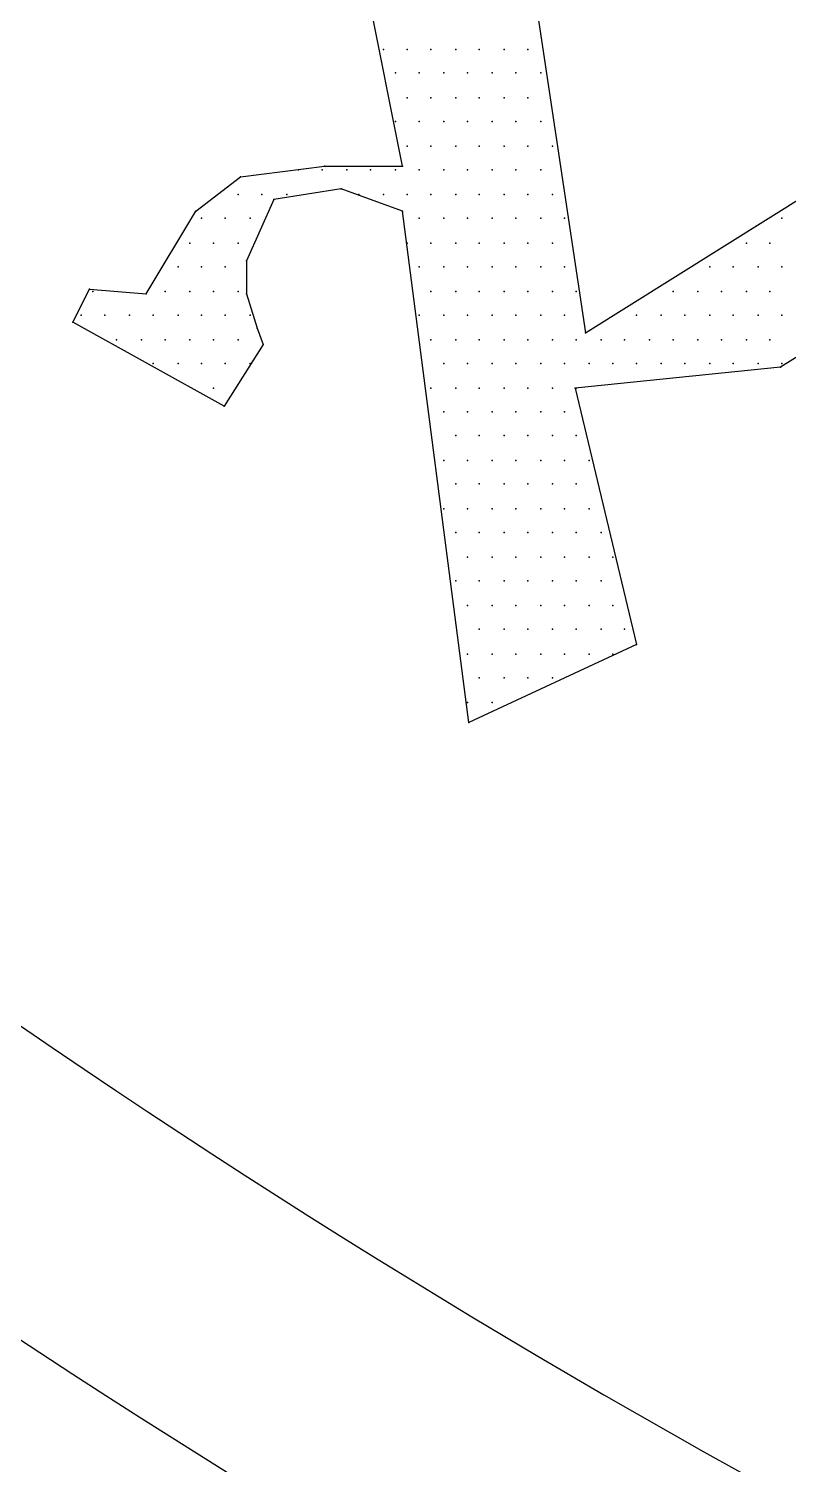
# Model space of a CAD drawing. Extents: x 180421 to 181317, y 668879 to 669680.
# Drawn here: x 180576.73 to 180580.13, y 669600.75 to 669607.16 of the extents above; entities that cross this region are included whole.
import ezdxf

# ---------------------------------------------------------------- set-up
doc = ezdxf.new("R2010")
doc.units = 0
doc.header["$LTSCALE"] = 2.5
doc.header["$MEASUREMENT"] = 0
doc.layers.add('KOTERET', color=1, linetype='CONTINUOUS')

msp = doc.modelspace()

# ---------------------------------------------------------------- linework, layer by layer
at = {"layer": 'KOTERET', "color": 1, "linetype": 'Continuous'}
for points in [[(180622.0816, 669630.2263, 0.06433), (180609.3401, 669633.7416, 0.055067), (180598.0185, 669634.0794, 0.081051), (180584.6436, 669631.3295, 0.05642), (180576.1722, 669626.9486, 0.170965), (180569.6589, 669619.3533, 0.076819), (180568.6666, 669614.8616, 0.118306), (180570.2554, 669608.0158, 0.129737), (180575.3329, 669602.2468, 0.070189), (180585.2717, 669597.0109, 0.047922), (180592.7245, 669595.116, 0.049022), (180603.3916, 669594.3507, 0.072792), (180618.9939, 669597.0531, 0.1248), (180629.2441, 669602.6585, 0.103709), (180634.8759, 669610.6232, 0.036886), (180635.2876, 669612.3703, 0.106536), (180635.0026, 669617.4954, 0.106243), (180629.9355, 669625.2332, 0.106919), (180622.0816, 669630.2263)], [(180592.9145, 669596.2614, 0.049045), (180603.36, 669595.5119, 0.072972), (180618.6666, 669598.1721, 0.125195), (180628.4524, 669603.5083, 0.103069), (180633.7886, 669611.0297, 0.035565), (180634.1422, 669612.5551, 0.105225), (180633.8994, 669617.1365, 0.105504), (180629.1227, 669624.4098, 0.107235), (180621.6594, 669629.1496, 0.064474), (180609.1765, 669632.591, 0.055181), (180598.0871, 669632.9235, 0.081162), (180585.0606, 669630.2474, 0.05669), (180576.7844, 669625.9616, 0.171614), (180570.7409, 669618.9363, 0.076301), (180569.8278, 669614.8194, 0.117637), (180571.2952, 669608.5384, 0.130118), (180575.998, 669603.2022, 0.070334), (180585.6676, 669598.1034, 0.047983), (180592.9145, 669596.2614)]]:
    msp.add_lwpolyline(points, format="xyb", dxfattribs=at)
at = {"layer": 'KOTERET', "color": 2, "linetype": 'Continuous'}
for points in [[(180578.9274, 669607.7678), (180579.2229, 669605.8043)], [(180578.4048, 669606.5485), (180578.2518, 669607.3191)], [(180578.3204, 669607.071), (180578.3204, 669607.071)], [(180578.4259, 669607.071), (180578.4259, 669607.071)], [(180578.5315, 669607.071), (180578.5315, 669607.071)], [(180578.6424, 669607.071), (180578.6424, 669607.071)], [(180578.7479, 669607.071), (180578.7479, 669607.071)], [(180578.8588, 669607.071), (180578.8588, 669607.071)], [(180578.9643, 669607.071), (180578.9643, 669607.071)], [(180579.2229, 669605.8043), (180581.2445, 669607.071)], [(180578.3732, 669606.9655), (180578.3732, 669606.9655)], [(180578.4787, 669606.9655), (180578.4787, 669606.9655)], [(180578.5896, 669606.9655), (180578.5896, 669606.9655)], [(180578.6951, 669606.9655), (180578.6951, 669606.9655)], [(180578.806, 669606.9655), (180578.806, 669606.9655)], [(180578.9115, 669606.9655), (180578.9115, 669606.9655)], [(180579.0224, 669606.9655), (180579.0224, 669606.9655)], [(180578.4259, 669606.8546), (180578.4259, 669606.8546)], [(180578.5315, 669606.8546), (180578.5315, 669606.8546)], [(180578.6424, 669606.8546), (180578.6424, 669606.8546)], [(180578.7479, 669606.8546), (180578.7479, 669606.8546)], [(180578.8588, 669606.8546), (180578.8588, 669606.8546)], [(180578.9643, 669606.8546), (180578.9643, 669606.8546)], [(180578.3732, 669606.7491), (180578.3732, 669606.7491)], [(180578.4787, 669606.7491), (180578.4787, 669606.7491)], [(180578.5896, 669606.7491), (180578.5896, 669606.7491)], [(180578.6951, 669606.7491), (180578.6951, 669606.7491)], [(180578.806, 669606.7491), (180578.806, 669606.7491)], [(180578.9115, 669606.7491), (180578.9115, 669606.7491)], [(180579.0224, 669606.7491), (180579.0224, 669606.7491)], [(180578.4259, 669606.6382), (180578.4259, 669606.6382)], [(180578.5315, 669606.6382), (180578.5315, 669606.6382)], [(180578.6424, 669606.6382), (180578.6424, 669606.6382)], [(180578.7479, 669606.6382), (180578.7479, 669606.6382)], [(180578.8588, 669606.6382), (180578.8588, 669606.6382)], [(180578.9643, 669606.6382), (180578.9643, 669606.6382)], [(180579.0752, 669606.6382), (180579.0752, 669606.6382)], [(180577.4812, 669606.3479), (180577.6817, 669606.501)], [(180577.6817, 669606.501), (180578.0565, 669606.5485)], [(180577.9404, 669606.5327), (180577.9404, 669606.5327)], [(180578.0459, 669606.5327), (180578.0459, 669606.5327)], [(180578.0565, 669606.5485), (180578.4048, 669606.5485)], [(180578.1568, 669606.5327), (180578.1568, 669606.5327)], [(180578.2623, 669606.5327), (180578.2623, 669606.5327)], [(180578.3732, 669606.5327), (180578.3732, 669606.5327)], [(180578.4787, 669606.5327), (180578.4787, 669606.5327)], [(180578.5896, 669606.5327), (180578.5896, 669606.5327)], [(180578.6951, 669606.5327), (180578.6951, 669606.5327)], [(180578.806, 669606.5327), (180578.806, 669606.5327)], [(180578.9115, 669606.5327), (180578.9115, 669606.5327)], [(180579.0224, 669606.5327), (180579.0224, 669606.5327)], [(180578.1304, 669606.4482), (180577.8295, 669606.4007)], [(180578.4048, 669606.3479), (180578.1304, 669606.4482)], [(180581.4187, 669606.4746), (180580.0938, 669605.6512)], [(180577.6712, 669606.4218), (180577.6712, 669606.4218)], [(180577.8295, 669606.4007), (180577.7081, 669606.1263)], [(180577.7767, 669606.4218), (180577.7767, 669606.4218)], [(180577.8876, 669606.4218), (180577.8876, 669606.4218)], [(180578.2095, 669606.4218), (180578.2095, 669606.4218)], [(180578.3204, 669606.4218), (180578.3204, 669606.4218)], [(180578.4259, 669606.4218), (180578.4259, 669606.4218)], [(180578.5315, 669606.4218), (180578.5315, 669606.4218)], [(180578.6424, 669606.4218), (180578.6424, 669606.4218)], [(180578.7479, 669606.4218), (180578.7479, 669606.4218)], [(180578.8588, 669606.4218), (180578.8588, 669606.4218)], [(180578.9643, 669606.4218), (180578.9643, 669606.4218)], [(180579.0752, 669606.4218), (180579.0752, 669606.4218)], [(180577.2595, 669605.9785), (180577.4812, 669606.3479)], [(180577.5075, 669606.3163), (180577.5075, 669606.3163)], [(180577.6131, 669606.3163), (180577.6131, 669606.3163)], [(180577.724, 669606.3163), (180577.724, 669606.3163)], [(180578.7004, 669604.0625), (180578.4048, 669606.3479)], [(180578.4787, 669606.3163), (180578.4787, 669606.3163)], [(180578.5896, 669606.3163), (180578.5896, 669606.3163)], [(180578.6951, 669606.3163), (180578.6951, 669606.3163)], [(180578.806, 669606.3163), (180578.806, 669606.3163)], [(180578.9115, 669606.3163), (180578.9115, 669606.3163)], [(180579.0224, 669606.3163), (180579.0224, 669606.3163)], [(180579.1279, 669606.3163), (180579.1279, 669606.3163)], [(180580.0991, 669606.3163), (180580.0991, 669606.3163)], [(180577.4548, 669606.2054), (180577.4548, 669606.2054)], [(180577.5603, 669606.2054), (180577.5603, 669606.2054)], [(180577.6712, 669606.2054), (180577.6712, 669606.2054)], [(180578.4259, 669606.2054), (180578.4259, 669606.2054)], [(180578.5315, 669606.2054), (180578.5315, 669606.2054)], [(180578.6424, 669606.2054), (180578.6424, 669606.2054)], [(180578.7479, 669606.2054), (180578.7479, 669606.2054)], [(180578.8588, 669606.2054), (180578.8588, 669606.2054)], [(180578.9643, 669606.2054), (180578.9643, 669606.2054)], [(180579.0752, 669606.2054), (180579.0752, 669606.2054)], [(180579.9408, 669606.2054), (180579.9408, 669606.2054)], [(180580.0463, 669606.2054), (180580.0463, 669606.2054)], [(180577.7081, 669606.1263), (180577.7081, 669605.9785)], [(180577.402, 669606.0999), (180577.402, 669606.0999)], [(180577.5075, 669606.0999), (180577.5075, 669606.0999)], [(180577.6131, 669606.0999), (180577.6131, 669606.0999)], [(180578.4787, 669606.0999), (180578.4787, 669606.0999)], [(180578.5896, 669606.0999), (180578.5896, 669606.0999)], [(180578.6951, 669606.0999), (180578.6951, 669606.0999)], [(180578.806, 669606.0999), (180578.806, 669606.0999)], [(180578.9115, 669606.0999), (180578.9115, 669606.0999)], [(180579.0224, 669606.0999), (180579.0224, 669606.0999)], [(180579.1279, 669606.0999), (180579.1279, 669606.0999)], [(180579.7772, 669606.0999), (180579.7772, 669606.0999)], [(180579.8827, 669606.0999), (180579.8827, 669606.0999)], [(180579.9936, 669606.0999), (180579.9936, 669606.0999)], [(180580.0991, 669606.0999), (180580.0991, 669606.0999)], [(180576.9322, 669605.8518), (180577.0061, 669605.9996)], [(180577.0061, 669605.9996), (180577.2595, 669605.9785)], [(180577.022, 669605.989), (180577.022, 669605.989)], [(180577.3439, 669605.989), (180577.3439, 669605.989)], [(180577.4548, 669605.989), (180577.4548, 669605.989)], [(180577.5603, 669605.989), (180577.5603, 669605.989)], [(180577.6712, 669605.989), (180577.6712, 669605.989)], [(180577.7081, 669605.9785), (180577.7556, 669605.8254)], [(180577.7081, 669605.9785), (180577.7081, 669605.9785)], [(180578.5315, 669605.989), (180578.5315, 669605.989)], [(180578.6424, 669605.989), (180578.6424, 669605.989)], [(180578.7479, 669605.989), (180578.7479, 669605.989)], [(180578.8588, 669605.989), (180578.8588, 669605.989)], [(180578.9643, 669605.989), (180578.9643, 669605.989)], [(180579.0752, 669605.989), (180579.0752, 669605.989)], [(180579.1807, 669605.989), (180579.1807, 669605.989)], [(180579.6135, 669605.989), (180579.6135, 669605.989)], [(180579.7244, 669605.989), (180579.7244, 669605.989)], [(180579.8299, 669605.989), (180579.8299, 669605.989)], [(180579.9408, 669605.989), (180579.9408, 669605.989)], [(180580.0463, 669605.989), (180580.0463, 669605.989)], [(180577.6078, 669605.477), (180576.9322, 669605.8518)], [(180576.9692, 669605.8835), (180576.9692, 669605.8835)], [(180577.0747, 669605.8835), (180577.0747, 669605.8835)], [(180577.1856, 669605.8835), (180577.1856, 669605.8835)], [(180577.2911, 669605.8835), (180577.2911, 669605.8835)], [(180577.402, 669605.8835), (180577.402, 669605.8835)], [(180577.5075, 669605.8835), (180577.5075, 669605.8835)], [(180577.6131, 669605.8835), (180577.6131, 669605.8835)], [(180577.724, 669605.8835), (180577.724, 669605.8835)], [(180578.4787, 669605.8835), (180578.4787, 669605.8835)], [(180578.5896, 669605.8835), (180578.5896, 669605.8835)], [(180578.6951, 669605.8835), (180578.6951, 669605.8835)], [(180578.806, 669605.8835), (180578.806, 669605.8835)], [(180578.9115, 669605.8835), (180578.9115, 669605.8835)], [(180579.0224, 669605.8835), (180579.0224, 669605.8835)], [(180579.1279, 669605.8835), (180579.1279, 669605.8835)], [(180579.4499, 669605.8835), (180579.4499, 669605.8835)], [(180579.5608, 669605.8835), (180579.5608, 669605.8835)], [(180579.6663, 669605.8835), (180579.6663, 669605.8835)], [(180579.7772, 669605.8835), (180579.7772, 669605.8835)], [(180579.8827, 669605.8835), (180579.8827, 669605.8835)], [(180579.9936, 669605.8835), (180579.9936, 669605.8835)], [(180580.0991, 669605.8835), (180580.0991, 669605.8835)], [(180577.7556, 669605.8254), (180577.782, 669605.7515)], [(180577.1275, 669605.7726), (180577.1275, 669605.7726)], [(180577.2384, 669605.7726), (180577.2384, 669605.7726)], [(180577.3439, 669605.7726), (180577.3439, 669605.7726)], [(180577.4548, 669605.7726), (180577.4548, 669605.7726)], [(180577.5603, 669605.7726), (180577.5603, 669605.7726)], [(180577.782, 669605.7515), (180577.6078, 669605.477)], [(180577.6712, 669605.7726), (180577.6712, 669605.7726)], [(180578.5315, 669605.7726), (180578.5315, 669605.7726)], [(180578.6424, 669605.7726), (180578.6424, 669605.7726)], [(180578.7479, 669605.7726), (180578.7479, 669605.7726)], [(180578.8588, 669605.7726), (180578.8588, 669605.7726)], [(180578.9643, 669605.7726), (180578.9643, 669605.7726)], [(180579.0752, 669605.7726), (180579.0752, 669605.7726)], [(180579.1807, 669605.7726), (180579.1807, 669605.7726)], [(180579.2916, 669605.7726), (180579.2916, 669605.7726)], [(180579.3971, 669605.7726), (180579.3971, 669605.7726)], [(180579.508, 669605.7726), (180579.508, 669605.7726)], [(180579.6135, 669605.7726), (180579.6135, 669605.7726)], [(180579.7244, 669605.7726), (180579.7244, 669605.7726)], [(180579.8299, 669605.7726), (180579.8299, 669605.7726)], [(180579.9408, 669605.7726), (180579.9408, 669605.7726)], [(180580.0463, 669605.7726), (180580.0463, 669605.7726)], [(180577.2911, 669605.6671), (180577.2911, 669605.6671)], [(180577.402, 669605.6671), (180577.402, 669605.6671)], [(180577.5075, 669605.6671), (180577.5075, 669605.6671)], [(180577.6131, 669605.6671), (180577.6131, 669605.6671)], [(180577.724, 669605.6671), (180577.724, 669605.6671)], [(180578.5896, 669605.6671), (180578.5896, 669605.6671)], [(180578.6951, 669605.6671), (180578.6951, 669605.6671)], [(180578.806, 669605.6671), (180578.806, 669605.6671)], [(180578.9115, 669605.6671), (180578.9115, 669605.6671)], [(180579.0224, 669605.6671), (180579.0224, 669605.6671)], [(180579.1279, 669605.6671), (180579.1279, 669605.6671)], [(180579.2388, 669605.6671), (180579.2388, 669605.6671)], [(180579.3443, 669605.6671), (180579.3443, 669605.6671)], [(180579.4499, 669605.6671), (180579.4499, 669605.6671)], [(180579.5608, 669605.6671), (180579.5608, 669605.6671)], [(180579.6663, 669605.6671), (180579.6663, 669605.6671)], [(180579.7772, 669605.6671), (180579.7772, 669605.6671)], [(180579.8827, 669605.6671), (180579.8827, 669605.6671)], [(180579.9936, 669605.6671), (180579.9936, 669605.6671)], [(180580.0991, 669605.6671), (180580.0991, 669605.6671)], [(180580.0938, 669605.6512), (180579.1754, 669605.5562)], [(180577.5603, 669605.5562), (180577.5603, 669605.5562)], [(180578.5315, 669605.5562), (180578.5315, 669605.5562)], [(180578.6424, 669605.5562), (180578.6424, 669605.5562)], [(180578.7479, 669605.5562), (180578.7479, 669605.5562)], [(180578.8588, 669605.5562), (180578.8588, 669605.5562)], [(180578.9643, 669605.5562), (180578.9643, 669605.5562)], [(180579.0752, 669605.5562), (180579.0752, 669605.5562)], [(180579.1754, 669605.5562), (180579.4499, 669604.4109)], [(180579.1807, 669605.5562), (180579.1807, 669605.5562)], [(180578.5896, 669605.4506), (180578.5896, 669605.4506)], [(180578.6951, 669605.4506), (180578.6951, 669605.4506)], [(180578.806, 669605.4506), (180578.806, 669605.4506)], [(180578.9115, 669605.4506), (180578.9115, 669605.4506)], [(180579.0224, 669605.4506), (180579.0224, 669605.4506)], [(180579.1279, 669605.4506), (180579.1279, 669605.4506)], [(180578.6424, 669605.3451), (180578.6424, 669605.3451)], [(180578.7479, 669605.3451), (180578.7479, 669605.3451)], [(180578.8588, 669605.3451), (180578.8588, 669605.3451)], [(180578.9643, 669605.3451), (180578.9643, 669605.3451)], [(180579.0752, 669605.3451), (180579.0752, 669605.3451)], [(180579.1807, 669605.3451), (180579.1807, 669605.3451)], [(180578.5896, 669605.2342), (180578.5896, 669605.2342)], [(180578.6951, 669605.2342), (180578.6951, 669605.2342)], [(180578.806, 669605.2342), (180578.806, 669605.2342)], [(180578.9115, 669605.2342), (180578.9115, 669605.2342)], [(180579.0224, 669605.2342), (180579.0224, 669605.2342)], [(180579.1279, 669605.2342), (180579.1279, 669605.2342)], [(180579.2388, 669605.2342), (180579.2388, 669605.2342)], [(180578.6424, 669605.1287), (180578.6424, 669605.1287)], [(180578.7479, 669605.1287), (180578.7479, 669605.1287)], [(180578.8588, 669605.1287), (180578.8588, 669605.1287)], [(180578.9643, 669605.1287), (180578.9643, 669605.1287)], [(180579.0752, 669605.1287), (180579.0752, 669605.1287)], [(180579.1807, 669605.1287), (180579.1807, 669605.1287)], [(180578.5896, 669605.0178), (180578.5896, 669605.0178)], [(180578.6951, 669605.0178), (180578.6951, 669605.0178)], [(180578.806, 669605.0178), (180578.806, 669605.0178)], [(180578.9115, 669605.0178), (180578.9115, 669605.0178)], [(180579.0224, 669605.0178), (180579.0224, 669605.0178)], [(180579.1279, 669605.0178), (180579.1279, 669605.0178)], [(180579.2388, 669605.0178), (180579.2388, 669605.0178)], [(180578.6424, 669604.9123), (180578.6424, 669604.9123)], [(180578.7479, 669604.9123), (180578.7479, 669604.9123)], [(180578.8588, 669604.9123), (180578.8588, 669604.9123)], [(180578.9643, 669604.9123), (180578.9643, 669604.9123)], [(180579.0752, 669604.9123), (180579.0752, 669604.9123)], [(180579.1807, 669604.9123), (180579.1807, 669604.9123)], [(180579.2916, 669604.9123), (180579.2916, 669604.9123)], [(180578.6951, 669604.8014), (180578.6951, 669604.8014)], [(180578.806, 669604.8014), (180578.806, 669604.8014)], [(180578.9115, 669604.8014), (180578.9115, 669604.8014)], [(180579.0224, 669604.8014), (180579.0224, 669604.8014)], [(180579.1279, 669604.8014), (180579.1279, 669604.8014)], [(180579.2388, 669604.8014), (180579.2388, 669604.8014)], [(180579.3443, 669604.8014), (180579.3443, 669604.8014)], [(180578.6424, 669604.6959), (180578.6424, 669604.6959)], [(180578.7479, 669604.6959), (180578.7479, 669604.6959)], [(180578.8588, 669604.6959), (180578.8588, 669604.6959)], [(180578.9643, 669604.6959), (180578.9643, 669604.6959)], [(180579.0752, 669604.6959), (180579.0752, 669604.6959)], [(180579.1807, 669604.6959), (180579.1807, 669604.6959)], [(180579.2916, 669604.6959), (180579.2916, 669604.6959)], [(180578.6951, 669604.585), (180578.6951, 669604.585)], [(180578.806, 669604.585), (180578.806, 669604.585)], [(180578.9115, 669604.585), (180578.9115, 669604.585)], [(180579.0224, 669604.585), (180579.0224, 669604.585)], [(180579.1279, 669604.585), (180579.1279, 669604.585)], [(180579.2388, 669604.585), (180579.2388, 669604.585)], [(180579.3443, 669604.585), (180579.3443, 669604.585)], [(180578.7479, 669604.4795), (180578.7479, 669604.4795)], [(180578.8588, 669604.4795), (180578.8588, 669604.4795)], [(180578.9643, 669604.4795), (180578.9643, 669604.4795)], [(180579.0752, 669604.4795), (180579.0752, 669604.4795)], [(180579.1807, 669604.4795), (180579.1807, 669604.4795)], [(180579.2916, 669604.4795), (180579.2916, 669604.4795)], [(180579.3971, 669604.4795), (180579.3971, 669604.4795)], [(180579.4499, 669604.4109), (180578.7004, 669604.0625)], [(180578.6951, 669604.3686), (180578.6951, 669604.3686)], [(180578.806, 669604.3686), (180578.806, 669604.3686)], [(180578.9115, 669604.3686), (180578.9115, 669604.3686)], [(180579.0224, 669604.3686), (180579.0224, 669604.3686)], [(180579.1279, 669604.3686), (180579.1279, 669604.3686)], [(180579.2388, 669604.3686), (180579.2388, 669604.3686)], [(180579.3443, 669604.3686), (180579.3443, 669604.3686)], [(180578.7479, 669604.2631), (180578.7479, 669604.2631)], [(180578.8588, 669604.2631), (180578.8588, 669604.2631)], [(180578.9643, 669604.2631), (180578.9643, 669604.2631)], [(180579.0752, 669604.2631), (180579.0752, 669604.2631)], [(180578.6951, 669604.1522), (180578.6951, 669604.1522)], [(180578.806, 669604.1522), (180578.806, 669604.1522)]]:
    msp.add_lwpolyline(points, dxfattribs=at)
at = {"layer": 'KOTERET', "color": 1}
for p in [(180578.3204, 669607.071), (180578.3204, 669607.071), (180578.4259, 669607.071), (180578.4259, 669607.071), (180578.5315, 669607.071), (180578.5315, 669607.071), (180578.6424, 669607.071), (180578.6424, 669607.071), (180578.7479, 669607.071), (180578.7479, 669607.071), (180578.8588, 669607.071), (180578.8588, 669607.071), (180578.9643, 669607.071), (180578.9643, 669607.071), (180578.3732, 669606.9655), (180578.3732, 669606.9655), (180578.4787, 669606.9655), (180578.4787, 669606.9655), (180578.5896, 669606.9655), (180578.5896, 669606.9655), (180578.6951, 669606.9655), (180578.6951, 669606.9655), (180578.806, 669606.9655), (180578.806, 669606.9655), (180578.9115, 669606.9655), (180578.9115, 669606.9655), (180579.0224, 669606.9655), (180579.0224, 669606.9655), (180578.4259, 669606.8546), (180578.4259, 669606.8546), (180578.5315, 669606.8546), (180578.5315, 669606.8546), (180578.6424, 669606.8546), (180578.6424, 669606.8546), (180578.7479, 669606.8546), (180578.7479, 669606.8546), (180578.8588, 669606.8546), (180578.8588, 669606.8546), (180578.9643, 669606.8546), (180578.9643, 669606.8546), (180578.3732, 669606.7491), (180578.3732, 669606.7491), (180578.4787, 669606.7491), (180578.4787, 669606.7491), (180578.5896, 669606.7491), (180578.5896, 669606.7491), (180578.6951, 669606.7491), (180578.6951, 669606.7491), (180578.806, 669606.7491), (180578.806, 669606.7491), (180578.9115, 669606.7491), (180578.9115, 669606.7491), (180579.0224, 669606.7491), (180579.0224, 669606.7491), (180578.4259, 669606.6382), (180578.4259, 669606.6382), (180578.5315, 669606.6382), (180578.5315, 669606.6382), (180578.6424, 669606.6382), (180578.6424, 669606.6382), (180578.7479, 669606.6382), (180578.7479, 669606.6382), (180578.8588, 669606.6382), (180578.8588, 669606.6382), (180578.9643, 669606.6382), (180578.9643, 669606.6382), (180579.0752, 669606.6382), (180579.0752, 669606.6382), (180577.6817, 669606.501), (180577.6817, 669606.501), (180577.9404, 669606.5327), (180577.9404, 669606.5327), (180578.0459, 669606.5327), (180578.0459, 669606.5327), (180578.0565, 669606.5485), (180578.0565, 669606.5485), (180578.1568, 669606.5327), (180578.1568, 669606.5327), (180578.2623, 669606.5327), (180578.2623, 669606.5327), (180578.3732, 669606.5327), (180578.3732, 669606.5327), (180578.4048, 669606.5485), (180578.4048, 669606.5485), (180578.4787, 669606.5327), (180578.4787, 669606.5327), (180578.5896, 669606.5327), (180578.5896, 669606.5327), (180578.6951, 669606.5327), (180578.6951, 669606.5327), (180578.806, 669606.5327), (180578.806, 669606.5327), (180578.9115, 669606.5327), (180578.9115, 669606.5327), (180579.0224, 669606.5327), (180579.0224, 669606.5327), (180578.1304, 669606.4482), (180578.1304, 669606.4482), (180577.6712, 669606.4218), (180577.6712, 669606.4218), (180577.7767, 669606.4218), (180577.7767, 669606.4218), (180577.8295, 669606.4007), (180577.8295, 669606.4007), (180577.8876, 669606.4218), (180577.8876, 669606.4218), (180578.2095, 669606.4218), (180578.2095, 669606.4218), (180578.3204, 669606.4218), (180578.3204, 669606.4218), (180578.4259, 669606.4218), (180578.4259, 669606.4218), (180578.5315, 669606.4218), (180578.5315, 669606.4218), (180578.6424, 669606.4218), (180578.6424, 669606.4218), (180578.7479, 669606.4218), (180578.7479, 669606.4218), (180578.8588, 669606.4218), (180578.8588, 669606.4218), (180578.9643, 669606.4218), (180578.9643, 669606.4218), (180579.0752, 669606.4218), (180579.0752, 669606.4218), (180577.4812, 669606.3479), (180577.4812, 669606.3479), (180577.5075, 669606.3163), (180577.5075, 669606.3163), (180577.6131, 669606.3163), (180577.6131, 669606.3163), (180577.724, 669606.3163), (180577.724, 669606.3163), (180578.4048, 669606.3479), (180578.4048, 669606.3479), (180578.4787, 669606.3163), (180578.4787, 669606.3163), (180578.5896, 669606.3163), (180578.5896, 669606.3163), (180578.6951, 669606.3163), (180578.6951, 669606.3163), (180578.806, 669606.3163), (180578.806, 669606.3163), (180578.9115, 669606.3163), (180578.9115, 669606.3163), (180579.0224, 669606.3163), (180579.0224, 669606.3163), (180579.1279, 669606.3163), (180579.1279, 669606.3163), (180580.0991, 669606.3163), (180580.0991, 669606.3163), (180577.4548, 669606.2054), (180577.4548, 669606.2054), (180577.5603, 669606.2054), (180577.5603, 669606.2054), (180577.6712, 669606.2054), (180577.6712, 669606.2054), (180578.4259, 669606.2054), (180578.4259, 669606.2054), (180578.5315, 669606.2054), (180578.5315, 669606.2054), (180578.6424, 669606.2054), (180578.6424, 669606.2054), (180578.7479, 669606.2054), (180578.7479, 669606.2054), (180578.8588, 669606.2054), (180578.8588, 669606.2054), (180578.9643, 669606.2054), (180578.9643, 669606.2054), (180579.0752, 669606.2054), (180579.0752, 669606.2054), (180579.9408, 669606.2054), (180579.9408, 669606.2054), (180580.0463, 669606.2054), (180580.0463, 669606.2054), (180577.7081, 669606.1263), (180577.7081, 669606.1263), (180577.402, 669606.0999), (180577.402, 669606.0999), (180577.5075, 669606.0999), (180577.5075, 669606.0999), (180577.6131, 669606.0999), (180577.6131, 669606.0999), (180578.4787, 669606.0999), (180578.4787, 669606.0999), (180578.5896, 669606.0999), (180578.5896, 669606.0999), (180578.6951, 669606.0999), (180578.6951, 669606.0999), (180578.806, 669606.0999), (180578.806, 669606.0999), (180578.9115, 669606.0999), (180578.9115, 669606.0999), (180579.0224, 669606.0999), (180579.0224, 669606.0999), (180579.1279, 669606.0999), (180579.1279, 669606.0999), (180579.7772, 669606.0999), (180579.7772, 669606.0999), (180579.8827, 669606.0999), (180579.8827, 669606.0999), (180579.9936, 669606.0999), (180579.9936, 669606.0999), (180580.0991, 669606.0999), (180580.0991, 669606.0999), (180577.0061, 669605.9996), (180577.0061, 669605.9996), (180577.022, 669605.989), (180577.022, 669605.989), (180577.2595, 669605.9785), (180577.2595, 669605.9785), (180577.3439, 669605.989), (180577.3439, 669605.989), (180577.4548, 669605.989), (180577.4548, 669605.989), (180577.5603, 669605.989), (180577.5603, 669605.989), (180577.6712, 669605.989), (180577.6712, 669605.989), (180577.7081, 669605.9785), (180577.7081, 669605.9785), (180577.7081, 669605.9785), (180577.7081, 669605.9785), (180578.5315, 669605.989), (180578.5315, 669605.989), (180578.6424, 669605.989), (180578.6424, 669605.989), (180578.7479, 669605.989), (180578.7479, 669605.989), (180578.8588, 669605.989), (180578.8588, 669605.989), (180578.9643, 669605.989), (180578.9643, 669605.989), (180579.0752, 669605.989), (180579.0752, 669605.989), (180579.1807, 669605.989), (180579.1807, 669605.989), (180579.6135, 669605.989), (180579.6135, 669605.989), (180579.7244, 669605.989), (180579.7244, 669605.989), (180579.8299, 669605.989), (180579.8299, 669605.989), (180579.9408, 669605.989), (180579.9408, 669605.989), (180580.0463, 669605.989), (180580.0463, 669605.989), (180576.9322, 669605.8518), (180576.9322, 669605.8518), (180576.9692, 669605.8835), (180576.9692, 669605.8835), (180577.0747, 669605.8835), (180577.0747, 669605.8835), (180577.1856, 669605.8835), (180577.1856, 669605.8835), (180577.2911, 669605.8835), (180577.2911, 669605.8835), (180577.402, 669605.8835), (180577.402, 669605.8835), (180577.5075, 669605.8835), (180577.5075, 669605.8835), (180577.6131, 669605.8835), (180577.6131, 669605.8835), (180577.724, 669605.8835), (180577.724, 669605.8835), (180578.4787, 669605.8835), (180578.4787, 669605.8835), (180578.5896, 669605.8835), (180578.5896, 669605.8835), (180578.6951, 669605.8835), (180578.6951, 669605.8835), (180578.806, 669605.8835), (180578.806, 669605.8835), (180578.9115, 669605.8835), (180578.9115, 669605.8835), (180579.0224, 669605.8835), (180579.0224, 669605.8835), (180579.1279, 669605.8835), (180579.1279, 669605.8835), (180579.4499, 669605.8835), (180579.4499, 669605.8835), (180579.5608, 669605.8835), (180579.5608, 669605.8835), (180579.6663, 669605.8835), (180579.6663, 669605.8835), (180579.7772, 669605.8835), (180579.7772, 669605.8835), (180579.8827, 669605.8835), (180579.8827, 669605.8835), (180579.9936, 669605.8835), (180579.9936, 669605.8835), (180580.0991, 669605.8835), (180580.0991, 669605.8835), (180577.7556, 669605.8254), (180577.7556, 669605.8254), (180579.2229, 669605.8043), (180579.2229, 669605.8043), (180577.1275, 669605.7726), (180577.1275, 669605.7726), (180577.2384, 669605.7726), (180577.2384, 669605.7726), (180577.3439, 669605.7726), (180577.3439, 669605.7726), (180577.4548, 669605.7726), (180577.4548, 669605.7726), (180577.5603, 669605.7726), (180577.5603, 669605.7726), (180577.6712, 669605.7726), (180577.6712, 669605.7726), (180577.782, 669605.7515), (180577.782, 669605.7515), (180578.5315, 669605.7726), (180578.5315, 669605.7726), (180578.6424, 669605.7726), (180578.6424, 669605.7726), (180578.7479, 669605.7726), (180578.7479, 669605.7726), (180578.8588, 669605.7726), (180578.8588, 669605.7726), (180578.9643, 669605.7726), (180578.9643, 669605.7726), (180579.0752, 669605.7726), (180579.0752, 669605.7726), (180579.1807, 669605.7726), (180579.1807, 669605.7726), (180579.2916, 669605.7726), (180579.2916, 669605.7726), (180579.3971, 669605.7726), (180579.3971, 669605.7726), (180579.508, 669605.7726), (180579.508, 669605.7726), (180579.6135, 669605.7726), (180579.6135, 669605.7726), (180579.7244, 669605.7726), (180579.7244, 669605.7726), (180579.8299, 669605.7726), (180579.8299, 669605.7726), (180579.9408, 669605.7726), (180579.9408, 669605.7726), (180580.0463, 669605.7726), (180580.0463, 669605.7726), (180577.2911, 669605.6671), (180577.2911, 669605.6671), (180577.402, 669605.6671), (180577.402, 669605.6671), (180577.5075, 669605.6671), (180577.5075, 669605.6671), (180577.6131, 669605.6671), (180577.6131, 669605.6671), (180577.724, 669605.6671), (180577.724, 669605.6671), (180578.5896, 669605.6671), (180578.5896, 669605.6671), (180578.6951, 669605.6671), (180578.6951, 669605.6671), (180578.806, 669605.6671), (180578.806, 669605.6671), (180578.9115, 669605.6671), (180578.9115, 669605.6671), (180579.0224, 669605.6671), (180579.0224, 669605.6671), (180579.1279, 669605.6671), (180579.1279, 669605.6671), (180579.2388, 669605.6671), (180579.2388, 669605.6671), (180579.3443, 669605.6671), (180579.3443, 669605.6671), (180579.4499, 669605.6671), (180579.4499, 669605.6671), (180579.5608, 669605.6671), (180579.5608, 669605.6671), (180579.6663, 669605.6671), (180579.6663, 669605.6671), (180579.7772, 669605.6671), (180579.7772, 669605.6671), (180579.8827, 669605.6671), (180579.8827, 669605.6671), (180579.9936, 669605.6671), (180579.9936, 669605.6671), (180580.0991, 669605.6671), (180580.0991, 669605.6671), (180580.0938, 669605.6512), (180580.0938, 669605.6512), (180577.5603, 669605.5562), (180577.5603, 669605.5562), (180578.5315, 669605.5562), (180578.5315, 669605.5562), (180578.6424, 669605.5562), (180578.6424, 669605.5562), (180578.7479, 669605.5562), (180578.7479, 669605.5562), (180578.8588, 669605.5562), (180578.8588, 669605.5562), (180578.9643, 669605.5562), (180578.9643, 669605.5562), (180579.0752, 669605.5562), (180579.0752, 669605.5562), (180579.1754, 669605.5562), (180579.1754, 669605.5562), (180579.1807, 669605.5562), (180579.1807, 669605.5562), (180577.6078, 669605.477), (180577.6078, 669605.477), (180578.5896, 669605.4506), (180578.5896, 669605.4506), (180578.6951, 669605.4506), (180578.6951, 669605.4506), (180578.806, 669605.4506), (180578.806, 669605.4506), (180578.9115, 669605.4506), (180578.9115, 669605.4506), (180579.0224, 669605.4506), (180579.0224, 669605.4506), (180579.1279, 669605.4506), (180579.1279, 669605.4506), (180578.6424, 669605.3451), (180578.6424, 669605.3451), (180578.7479, 669605.3451), (180578.7479, 669605.3451), (180578.8588, 669605.3451), (180578.8588, 669605.3451), (180578.9643, 669605.3451), (180578.9643, 669605.3451), (180579.0752, 669605.3451), (180579.0752, 669605.3451), (180579.1807, 669605.3451), (180579.1807, 669605.3451), (180578.5896, 669605.2342), (180578.5896, 669605.2342), (180578.6951, 669605.2342), (180578.6951, 669605.2342), (180578.806, 669605.2342), (180578.806, 669605.2342), (180578.9115, 669605.2342), (180578.9115, 669605.2342), (180579.0224, 669605.2342), (180579.0224, 669605.2342), (180579.1279, 669605.2342), (180579.1279, 669605.2342), (180579.2388, 669605.2342), (180579.2388, 669605.2342), (180578.6424, 669605.1287), (180578.6424, 669605.1287), (180578.7479, 669605.1287), (180578.7479, 669605.1287), (180578.8588, 669605.1287), (180578.8588, 669605.1287), (180578.9643, 669605.1287), (180578.9643, 669605.1287), (180579.0752, 669605.1287), (180579.0752, 669605.1287), (180579.1807, 669605.1287), (180579.1807, 669605.1287), (180578.5896, 669605.0178), (180578.5896, 669605.0178), (180578.6951, 669605.0178), (180578.6951, 669605.0178), (180578.806, 669605.0178), (180578.806, 669605.0178), (180578.9115, 669605.0178), (180578.9115, 669605.0178), (180579.0224, 669605.0178), (180579.0224, 669605.0178), (180579.1279, 669605.0178), (180579.1279, 669605.0178), (180579.2388, 669605.0178), (180579.2388, 669605.0178), (180578.6424, 669604.9123), (180578.6424, 669604.9123), (180578.7479, 669604.9123), (180578.7479, 669604.9123), (180578.8588, 669604.9123), (180578.8588, 669604.9123), (180578.9643, 669604.9123), (180578.9643, 669604.9123), (180579.0752, 669604.9123), (180579.0752, 669604.9123), (180579.1807, 669604.9123), (180579.1807, 669604.9123), (180579.2916, 669604.9123), (180579.2916, 669604.9123), (180578.6951, 669604.8014), (180578.6951, 669604.8014), (180578.806, 669604.8014), (180578.806, 669604.8014), (180578.9115, 669604.8014), (180578.9115, 669604.8014), (180579.0224, 669604.8014), (180579.0224, 669604.8014), (180579.1279, 669604.8014), (180579.1279, 669604.8014), (180579.2388, 669604.8014), (180579.2388, 669604.8014), (180579.3443, 669604.8014), (180579.3443, 669604.8014), (180578.6424, 669604.6959), (180578.6424, 669604.6959), (180578.7479, 669604.6959), (180578.7479, 669604.6959), (180578.8588, 669604.6959), (180578.8588, 669604.6959), (180578.9643, 669604.6959), (180578.9643, 669604.6959), (180579.0752, 669604.6959), (180579.0752, 669604.6959), (180579.1807, 669604.6959), (180579.1807, 669604.6959), (180579.2916, 669604.6959), (180579.2916, 669604.6959), (180578.6951, 669604.585), (180578.6951, 669604.585), (180578.806, 669604.585), (180578.806, 669604.585), (180578.9115, 669604.585), (180578.9115, 669604.585), (180579.0224, 669604.585), (180579.0224, 669604.585), (180579.1279, 669604.585), (180579.1279, 669604.585), (180579.2388, 669604.585), (180579.2388, 669604.585), (180579.3443, 669604.585), (180579.3443, 669604.585), (180578.7479, 669604.4795), (180578.7479, 669604.4795), (180578.8588, 669604.4795), (180578.8588, 669604.4795), (180578.9643, 669604.4795), (180578.9643, 669604.4795), (180579.0752, 669604.4795), (180579.0752, 669604.4795), (180579.1807, 669604.4795), (180579.1807, 669604.4795), (180579.2916, 669604.4795), (180579.2916, 669604.4795), (180579.3971, 669604.4795), (180579.3971, 669604.4795), (180579.4499, 669604.4109), (180579.4499, 669604.4109), (180578.6951, 669604.3686), (180578.6951, 669604.3686), (180578.806, 669604.3686), (180578.806, 669604.3686), (180578.9115, 669604.3686), (180578.9115, 669604.3686), (180579.0224, 669604.3686), (180579.0224, 669604.3686), (180579.1279, 669604.3686), (180579.1279, 669604.3686), (180579.2388, 669604.3686), (180579.2388, 669604.3686), (180579.3443, 669604.3686), (180579.3443, 669604.3686), (180578.7479, 669604.2631), (180578.7479, 669604.2631), (180578.8588, 669604.2631), (180578.8588, 669604.2631), (180578.9643, 669604.2631), (180578.9643, 669604.2631), (180579.0752, 669604.2631), (180579.0752, 669604.2631), (180578.6951, 669604.1522), (180578.6951, 669604.1522), (180578.806, 669604.1522), (180578.806, 669604.1522), (180578.7004, 669604.0625), (180578.7004, 669604.0625)]:
    msp.add_point(p, dxfattribs=at)

doc.saveas('drawing.dxf')
